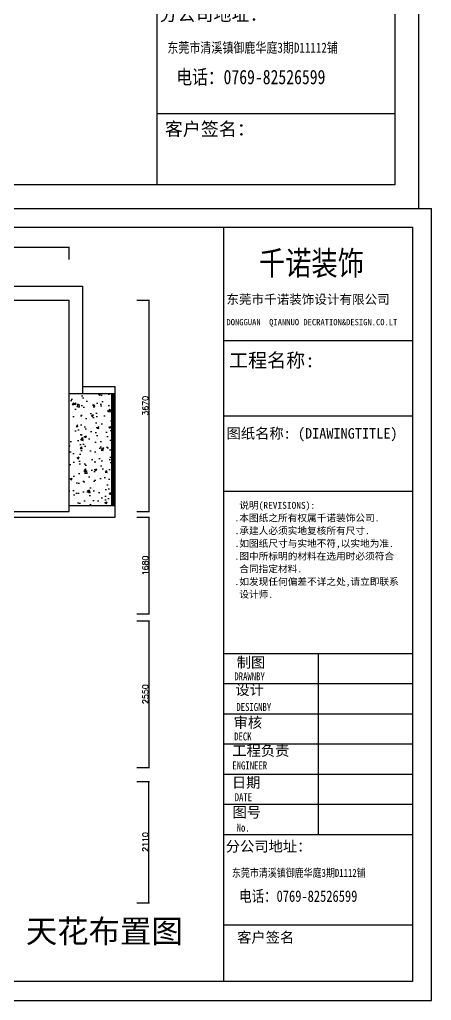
# Model space of a CAD drawing. Header units: millimetres. Extents: x 1149180 to 1411665549, y -85375798 to -28940.
# Drawn here: x 1163162 to 1170317, y -77393 to -60353 of the extents above; entities that cross this region are included whole.
import ezdxf

# ---------------------------------------------------------------- set-up
doc = ezdxf.new("R2010")
doc.units = ezdxf.units.MM
doc.header["$PDMODE"] = 35
doc.layers.add('TEXT', color=3, linetype='Continuous')
doc.layers.add('图框', color=7, linetype='Continuous')
doc.styles.get("Standard").update_dxf_attribs({"font": 'txt', "bigfont": 'gbcbig.shx'})
doc.styles.add('仿宋', font='SimSun.ttf')
doc.styles.add('宋体字', font='NSimSun.ttf', dxfattribs={"width": 0.8, "height": 120})
doc.dimstyles.new('ISO-25', dxfattribs={"dimtxt": 100, "dimasz": 2.5, "dimexe": 10, "dimexo": 30, "dimgap": 10, "dimtad": 1, "dimdec": 0, "dimtxsty": 'Standard', "dimblk": 'ARCHTICK', "dimcen": 2.5, "dimclrd": 8, "dimclre": 8, "dimclrt": 3, "dimadec": 0, "dimazin": 0, "dimtfac": 1, "dimtdec": 0, "dimtmove": 0, "dimatfit": 3, "dimldrblk": 'DOT', "dimfxl": 1.25, "dimarcsym": 0})

# ---------------------------------------------------------------- blocks, each defined once
blk = doc.blocks.new('324SDASD32')
at = {"layer": '图框', "color": 3}
for p, q in [((1170099, -28940), (1170099, -11593)), ((1149183, -28940), (1170099, -28940))]:
    blk.add_line(p, q, dxfattribs=at)
at = {"layer": '图框', "color": 8}
for p, q in [((1165556, -28527), (1165556, -12006)), ((1169686, -12006), (1169686, -28527)), ((1165556, -27288), (1169686, -27288)), ((1169686, -28527), (1149692, -28527))]:
    blk.add_line(p, q, dxfattribs=at)
at = {"layer": '图框', "color": 1, "style": '仿宋'}
for s, p in [('分公司地址：', (1165594, -25680)), ('客户签名：', (1165688, -27674))]:
    blk.add_text(s, height=229.3, dxfattribs=at).set_placement(p)
at = {"layer": '图框', "color": 1, "style": '宋体字', "width": 0.8}
for s, height, p in [('东莞市清溪镇御鹿华庭3期D11112铺', 175.26, (1165731, -26234)), ('电话：0769-82526599', 250.14, (1165889, -26781))]:
    blk.add_text(s, height=height, dxfattribs=at).set_placement(p)
blk = doc.blocks.new('_ArchTick')
at = {"color": 0, "linetype": 'ByBlock', "const_width": 0.15}
blk.add_lwpolyline([(-0.5, -0.5), (0.5, 0.5)], dxfattribs=at)
blk = doc.blocks.new('*D1255')
at = {"color": 8, "lineweight": -2}
for p, q in [((1160083, -64518), (1160083, -64298)), ((1160083, -64308), (1164023, -64308)), ((1164023, -64518), (1164023, -64298))]:
    blk.add_line(p, q, dxfattribs=at)
at = {"layer": 'Defpoints', "color": 0}
for p in [(1164023, -64308), (1160083, -64548), (1164023, -64548)]:
    blk.add_point(p, dxfattribs=at)
at = {"color": 8, "lineweight": -2, "xscale": 2.5, "yscale": 2.5, "zscale": 2.5, "rotation": 180}
blk.add_blockref('_ArchTick', (1160083, -64308), dxfattribs=at)
at = {"color": 8, "lineweight": -2, "xscale": 2.5, "yscale": 2.5, "zscale": 2.5}
blk.add_blockref('_ArchTick', (1164023, -64308), dxfattribs=at)
at = {"color": 3, "insert": (1162053, -64248), "char_height": 100, "attachment_point": 5}
blk.add_mtext('3940', dxfattribs=at)
blk = doc.blocks.new('_Dot')
at = {"color": 0, "linetype": 'ByBlock', "lineweight": -2}
blk.add_line((-0.5, 0), (-1, 0), dxfattribs=at)
at = {"color": 0, "linetype": 'ByBlock', "const_width": 0.5}
blk.add_lwpolyline([(-0.25, 0, 1), (0.25, 0, 1)], format="xyb", close=True, dxfattribs=at)
blk = doc.blocks.new('*D1256')
at = {"color": 8, "lineweight": -2}
for p, q in [((1165197, -65227), (1165417, -65227)), ((1165407, -65227), (1165407, -68897)), ((1165197, -68897), (1165417, -68897))]:
    blk.add_line(p, q, dxfattribs=at)
at = {"layer": 'Defpoints', "color": 0}
for p in [(1165167, -65227), (1165167, -68897), (1165407, -68897)]:
    blk.add_point(p, dxfattribs=at)
at = {"color": 8, "lineweight": -2, "xscale": 2.5, "yscale": 2.5, "zscale": 2.5}
for p, rotation in [((1165407, -65227), 90), ((1165407, -68897), 270)]:
    blk.add_blockref('_ArchTick', p, dxfattribs=dict(at, rotation=rotation))
at = {"color": 3, "insert": (1165347, -67062), "char_height": 100, "attachment_point": 5, "rotation": 90}
blk.add_mtext('3670', dxfattribs=at)
blk = doc.blocks.new('*D1257')
at = {"color": 8, "lineweight": -2}
for p, q in [((1165197, -68997), (1165417, -68997)), ((1165407, -68997), (1165407, -70677)), ((1165197, -70677), (1165417, -70677))]:
    blk.add_line(p, q, dxfattribs=at)
at = {"layer": 'Defpoints', "color": 0}
for p in [(1165167, -68997), (1165167, -70677), (1165407, -70677)]:
    blk.add_point(p, dxfattribs=at)
at = {"color": 8, "lineweight": -2, "xscale": 2.5, "yscale": 2.5, "zscale": 2.5}
for p, rotation in [((1165407, -68997), 90), ((1165407, -70677), 270)]:
    blk.add_blockref('_ArchTick', p, dxfattribs=dict(at, rotation=rotation))
at = {"color": 3, "insert": (1165347, -69837), "char_height": 100, "attachment_point": 5, "rotation": 90}
blk.add_mtext('1680', dxfattribs=at)
blk = doc.blocks.new('*D1258')
at = {"color": 8, "lineweight": -2}
for p, q in [((1165197, -70797), (1165417, -70797)), ((1165407, -70797), (1165407, -73347)), ((1165197, -73347), (1165417, -73347))]:
    blk.add_line(p, q, dxfattribs=at)
at = {"layer": 'Defpoints', "color": 0}
for p in [(1165167, -70797), (1165167, -73347), (1165407, -73347)]:
    blk.add_point(p, dxfattribs=at)
at = {"color": 8, "lineweight": -2, "xscale": 2.5, "yscale": 2.5, "zscale": 2.5}
for p, rotation in [((1165407, -70797), 90), ((1165407, -73347), 270)]:
    blk.add_blockref('_ArchTick', p, dxfattribs=dict(at, rotation=rotation))
at = {"color": 3, "insert": (1165347, -72072), "char_height": 100, "attachment_point": 5, "rotation": 90}
blk.add_mtext('2550', dxfattribs=at)
blk = doc.blocks.new('*D1259')
at = {"color": 8, "lineweight": -2}
for p, q in [((1165197, -73587), (1165417, -73587)), ((1165407, -75697), (1165407, -73587)), ((1165197, -75697), (1165417, -75697))]:
    blk.add_line(p, q, dxfattribs=at)
at = {"layer": 'Defpoints', "color": 0}
for p in [(1165167, -73587), (1165407, -73587), (1165167, -75697)]:
    blk.add_point(p, dxfattribs=at)
at = {"color": 8, "lineweight": -2, "xscale": 2.5, "yscale": 2.5, "zscale": 2.5}
for p, rotation in [((1165407, -73587), 90), ((1165407, -75697), 270)]:
    blk.add_blockref('_ArchTick', p, dxfattribs=dict(at, rotation=rotation))
at = {"color": 3, "insert": (1165347, -74642), "char_height": 100, "attachment_point": 5, "rotation": 90}
blk.add_mtext('2110', dxfattribs=at)
blk = doc.blocks.new('3sdasd2')
at = {"color": 8}
blk.add_line((1187029.6, -93755.7), (1187029.6, -90032.9), dxfattribs=at)
at = {"layer": '图框', "color": 3}
for p, q in [((1186914.9, -93848.8), (1186915.1, -89939.9)), ((1186915.1, -89939.9), (1192919.8, -89939.8)), ((1192919.8, -93848.7), (1192919.8, -89939.8)), ((1186914.9, -93848.8), (1192919.8, -93848.7))]:
    blk.add_line(p, q, dxfattribs=at)
at = {"layer": '图框', "color": 8}
for p, q in [((1187029.6, -90032.9), (1192826.7, -90032.9)), ((1191896, -93755.7), (1191896, -90032.9)), ((1192826.7, -90032.9), (1192826.7, -93755.7)), ((1191896, -90591.3), (1192826.7, -90591.3)), ((1191896, -90963.6), (1192826.7, -90963.6)), ((1191896, -91335.8), (1192826.7, -91335.8)), ((1191896, -92136.2), (1192826.7, -92136.2)), ((1192361.3, -92136.2), (1192361.3, -93029.7)), ((1191896, -92285.2), (1192826.7, -92285.2)), ((1191896, -92434.1), (1192826.7, -92434.1)), ((1191896, -92583), (1192826.7, -92583)), ((1191896, -92731.9), (1192826.7, -92731.9)), ((1191896, -92880.8), (1192826.7, -92880.8)), ((1191896, -93029.7), (1192826.7, -93029.7)), ((1191896, -93476.5), (1192826.7, -93476.5)), ((1192826.7, -93755.7), (1187029.6, -93755.7))]:
    blk.add_line(p, q, dxfattribs=at)
at = {"layer": '图框', "color": 1}
for s, height, style, width, p in [('千诺装饰', 118.97, '宋体字', 0.8, (1192068, -90269.2)), ('东莞市千诺装饰设计有限公司', 45.469, '仿宋', 1, (1191908, -90411)), ('     说明(REVISIONS):', 34.101, '仿宋', 1, (1191855.7, -91422.3)), ('    .本图纸之所有权属千诺装饰公司.', 34.101, '仿宋', 1, (1191855.7, -91484.6)), ('    .承建人必须实地复核所有尺寸.', 34.101, '仿宋', 1, (1191855.7, -91547.6)), ('    .如图纸尺寸与实地不符,以实地为准.', 34.101, '仿宋', 1, (1191855.7, -91610.5)), ('    .图中所标明的材料在选用时必须符合', 34.101, '仿宋', 1, (1191855.7, -91673.4)), ('     合同指定材料.', 34.101, '仿宋', 1, (1191855.7, -91736)), ('    .如发现任何偏差不详之处,请立即联系', 34.101, '仿宋', 1, (1191855.7, -91798.9)), ('     设计师.', 34.1, '仿宋', 1, (1191855.7, -91861.4)), ('DRAWNBY', 39.49, '宋体字', 0.8, (1191947.1, -92269.3)), ('设计', 51.67, '仿宋', 1, (1191951.9, -92341.3)), ('DESIGNBY', 39.49, '宋体字', 0.8, (1191957, -92420.4)), ('审核', 51.67, '仿宋', 1, (1191943.4, -92503)), ('DECK', 39.49, '宋体字', 0.8, (1191946.2, -92565.8)), ('工程负责', 51.67, '仿宋', 1, (1191937, -92641.5)), ('ENGINEER', 39.49, '宋体字', 0.8, (1191937.1, -92709)), ('DATE', 39.49, '宋体字', 0.8, (1191948.8, -92865.6)), ('No.', 39.49, '宋体字', 0.8, (1191958.5, -93016)), ('东莞市清溪镇御鹿华庭3期D1112铺', 39.493, '宋体字', 0.8, (1191935.4, -93239.1)), ('电话：0769-82526599', 56.367, '宋体字', 0.8, (1191971.1, -93362.4))]:
    blk.add_text(s, height=height, dxfattribs=dict(at, style=style, width=width)).set_placement(p)
at = {"layer": '图框', "color": 1, "style": '仿宋'}
for s, height, p in [('DONGGUAN  QIANNUO DECRATION&DESIGN.CO.LT', 31.001, (1191908.2, -90516.4)), ('工程名称:', 68.89, (1191921, -90723.8)), ('图纸名称: (DIAWINGTITLE)', 51.668, (1191908.5, -91075.8)), ('制图', 51.67, (1191958.7, -92206.5)), ('日期', 51.67, (1191935.1, -92798.8)), ('图号', 51.67, (1191938.3, -92945.9)), ('分公司地址：', 51.67, (1191904.6, -93114.3)), (' 客户签名', 51.67, (1191925.8, -93563.4))]:
    blk.add_text(s, height=height, dxfattribs=at).set_placement(p)

msp = doc.modelspace()

# ---------------------------------------------------------------- hatches: boundary and pattern name
h = msp.add_hatch()
h.set_pattern_fill('AR-CONC', color=8, scale=2, style=0)
h.set_pattern_definition([(50, (646981.22, -110898.4), (364.36934, -31.87817), [38.1, -419.1]), (355, (646981.22, -110898.4), (-70.48565, 382.11329), [30.48, -335.28]), (100.451, (647011.6, -110901.04), (293.885, 350.23338), [32.38, -356.18]), (46.1842, (646981.2, -110796.8), (542.1581, -84.08466), [57.15, -628.65]), (96.6356, (647026.4, -110803.8), (474.80847, 494.8511), [48.57, -534.27]), (351.184, (646981.2, -110796.8), (474.8092, 494.85024), [45.72, -502.92]), (21, (647032.02, -110822.2), (303.22976, -204.53104), [38.1, -419.1]), (326, (647032.02, -110822.2), (123.60406, 368.37593), [30.48, -335.28]), (71.4514, (647057.3, -110839.23), (426.83298, 163.84572), [32.38, -356.18]), (37.5, (646981.22, -110898.39), (6.177207, 169.110078), [0, -331.216, 0, -340.36, 0, -336.55]), (7.5, (646981.22, -110898.39), (133.639325, 200.36115), [0, -194.056, 0, -323.596, 0, -128.27]), (327.5, (646867.94, -110898.39), (271.18119, -11.457488), [0, -127, 0, -396.24, 0, -525.78]), (317.5, (646817.14, -110898.39), (296.25836, 50.85298), [0, -165.1, 0, -263.144, 0, -373.38])])
h.paths.add_polyline_path([(1164763.4, -66846.6), (1164023.4, -66846.6), (1164023.4, -68796.6), (1164763.4, -68796.6)])

# ---------------------------------------------------------------- linework, layer by layer
at = {"color": 8}
for p, q in [((1158143.4, -64986.6), (1164263.4, -64986.6)), ((1164263.4, -66846.6), (1164263.4, -64986.6)), ((1158143.4, -65226.6), (1164023.4, -65226.6)), ((1164023.4, -68896.6), (1164023.4, -65226.6)), ((1164263.4, -66726.6), (1164823.4, -66726.6)), ((1164823.4, -68996.6), (1164823.4, -66726.6)), ((1164023.4, -66846.6), (1164823.4, -66846.6)), ((1164763.4, -68796.6), (1164763.4, -66846.6)), ((1164023.4, -68796.6), (1164823.4, -68796.6)), ((1158143.4, -68996.6), (1164823.4, -68996.6)), ((1158283.4, -68896.6), (1164023.4, -68896.6))]:
    msp.add_line(p, q, dxfattribs=at)
at = {"color": 3}
for p, q in [((1164783.4, -68796.6), (1164783.4, -66846.6)), ((1164803.4, -68796.6), (1164803.4, -66846.6))]:
    msp.add_line(p, q, dxfattribs=at)

# ---------------------------------------------------------------- block references
at = {"layer": 'TEXT', "color": 3}
msp.add_blockref('324SDASD32', (-2, -34693.6), dxfattribs=at)
at = {"layer": 'TEXT', "color": 3, "xscale": 3.519999999931315, "yscale": 3.519999999996799, "zscale": 3.52}
msp.add_blockref('3sdasd2', (-3028760.7, 252954.9), dxfattribs=at)

# ---------------------------------------------------------------- texts
at = {"color": 1, "insert": (1163269.9, -75991), "char_height": 400, "width": 2866.543, "attachment_point": 1}
msp.add_mtext('{\\fSimSun|b0|i0|c134|p2;\\C8;天花布置图}', dxfattribs=at)

# ---------------------------------------------------------------- dimensions: what is measured, and where the dimension line sits
at = {"color": 8}
dim = msp.add_linear_dim(base=(1164023.4, -64308.5), p1=(1160083.4, -64548.5), p2=(1164023.4, -64548.5), dimstyle='ISO-25', dxfattribs=at)
dim.commit()
dim.dimension.update_dxf_attribs({"geometry": '*D1255', "text_midpoint": (1162053.4, -64248.5)})
for base, p1, p2, picture, middle in [((1165406.5, -68896.6), (1165166.5, -65226.6), (1165166.5, -68896.6), '*D1256', (1165346.5, -67061.6)), ((1165406.5, -70676.6), (1165166.5, -68996.6), (1165166.5, -70676.6), '*D1257', (1165346.5, -69836.6)), ((1165406.5, -73346.6), (1165166.5, -70796.6), (1165166.5, -73346.6), '*D1258', (1165346.5, -72071.6)), ((1165406.5, -73586.6), (1165166.5, -75696.6), (1165166.5, -73586.6), '*D1259', (1165346.5, -74641.6))]:
    dim = msp.add_linear_dim(base=base, p1=p1, p2=p2, angle=90, dimstyle='ISO-25', dxfattribs=at)
    dim.commit()
    dim.dimension.update_dxf_attribs({"geometry": picture, "text_midpoint": middle})

doc.saveas('drawing.dxf')
